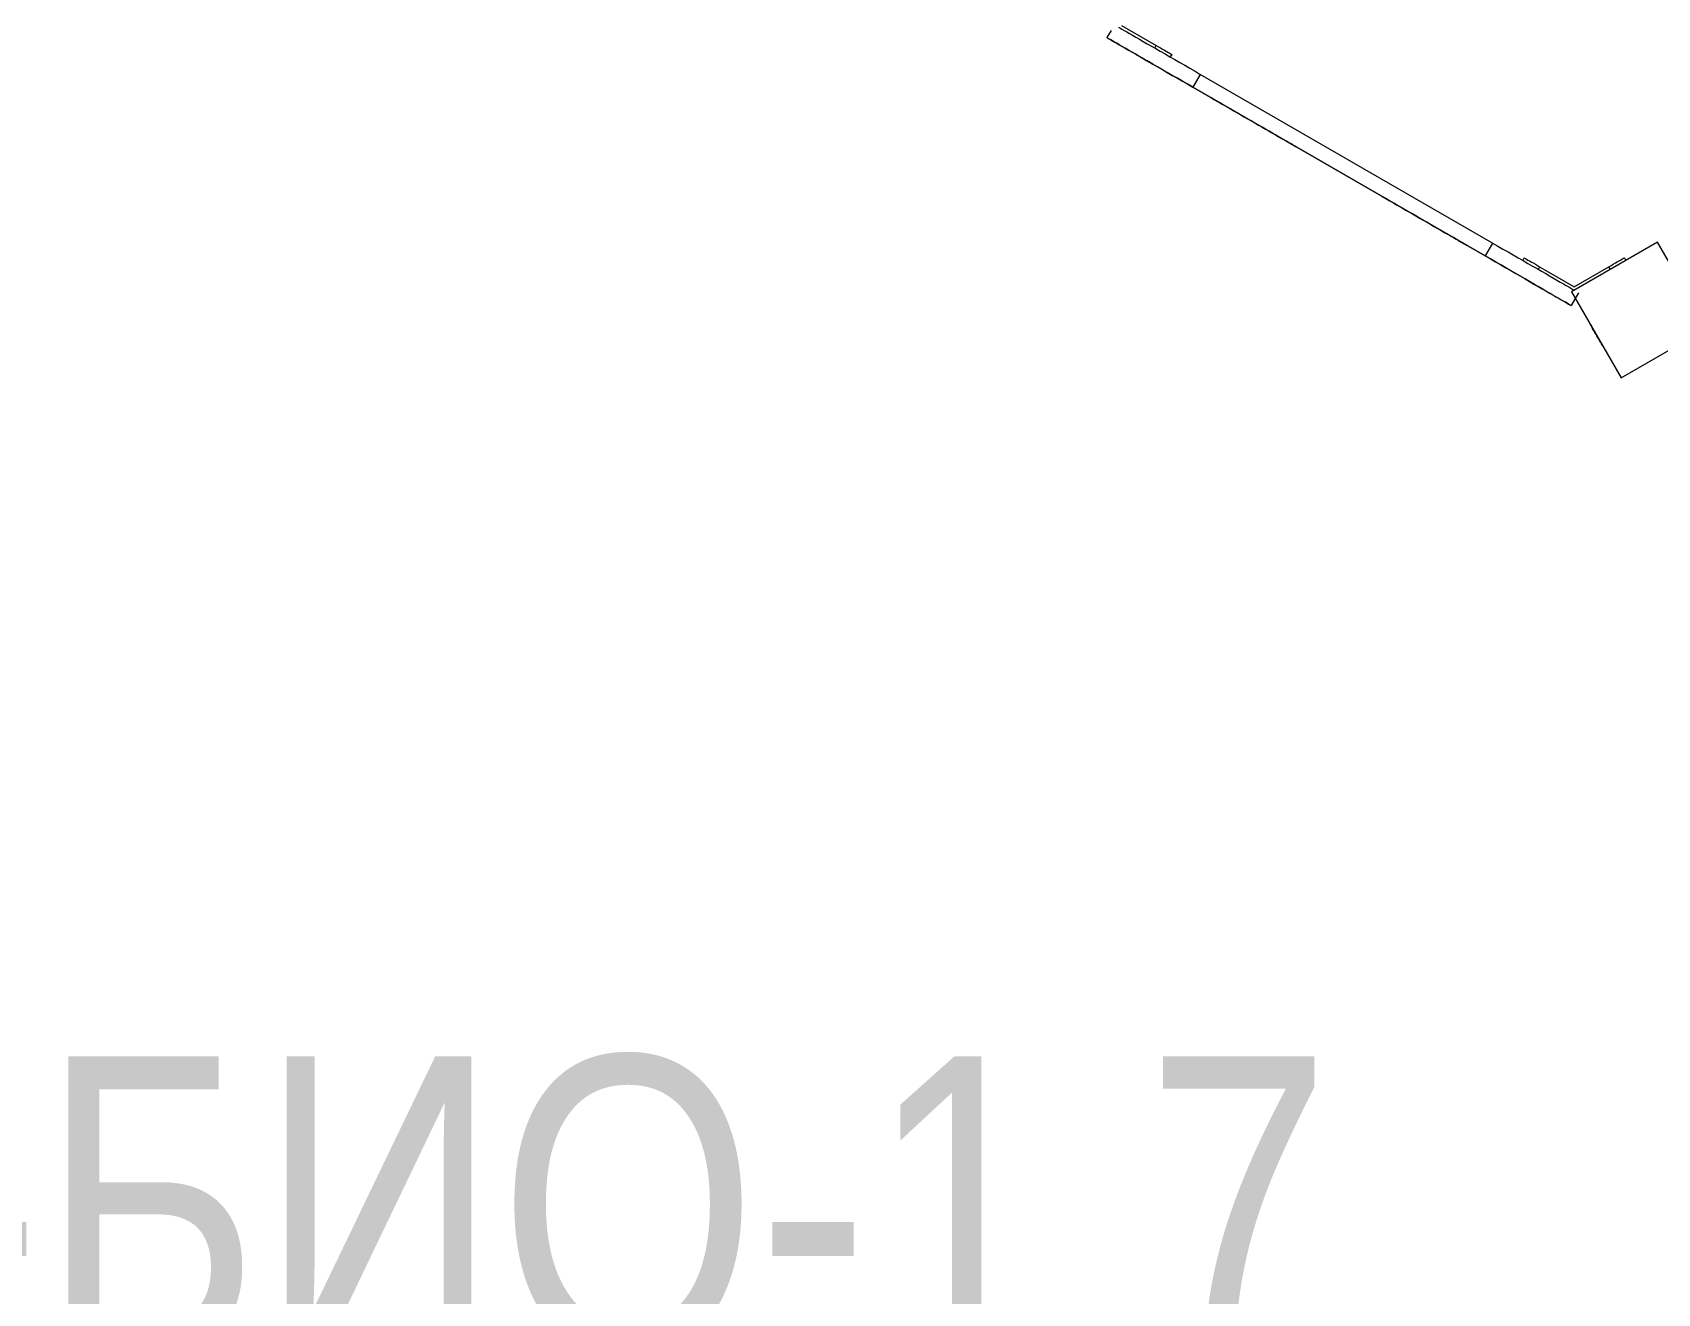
# Model space of a CAD drawing. Header units: millimetres. Extents: x -9848 to 7178, y -5300 to 6667.
# Drawn here: x -1232 to 405, y 355 to 1626 of the extents above; entities that cross this region are included whole.
import ezdxf

# ---------------------------------------------------------------- set-up
doc = ezdxf.new("R2010")
doc.units = ezdxf.units.MM
for name, color, linetype in [('DIKOM_АРТИКУЛ', 7, 'Continuous'), ('DIKOM_ОБЪЕКТ', 7, 'Continuous'), ('DIKOM_РАЗМЕР_ОБЪЕКТА', 7, 'Continuous')]:
    doc.layers.add(name, color=color, linetype=linetype)
doc.styles.add('style1', font='arial.ttf', dxfattribs={"width": 0.8})
doc.dimstyles.new('1-50', dxfattribs={"dimtxt": 300, "dimasz": 200, "dimexe": 100, "dimexo": 0, "dimgap": 100, "dimtad": 0, "dimdec": 0, "dimtxsty": 'style1', "dimcen": 0, "dimclrd": 7, "dimclre": 7, "dimadec": 1, "dimazin": 2, "dimtfac": 1, "dimtdec": 0, "dimtmove": 1, "dimatfit": 3, "dimfxl": 0, "dimlwd": 25, "dimlwe": 18, "dimarcsym": 0})

# ---------------------------------------------------------------- blocks, each defined once
blk = doc.blocks.new('*D21')
at = {"layer": 'Defpoints', "color": 0, "transparency": 16777216}
for p in [(4614.2, 781.1), (-7848.5, -207.2), (-7848.5, -4134.2)]:
    blk.add_point(p, dxfattribs=at)
at = {"layer": 'DIKOM_РАЗМЕР_ОБЪЕКТА', "color": 7, "lineweight": 18, "transparency": 16777216}
for p, q in [((4614.2, 781.1), (4614.2, -4234.2)), ((-7848.5, -207.2), (-7848.5, -4234.2))]:
    blk.add_line(p, q, dxfattribs=at)
at = {"layer": 'DIKOM_РАЗМЕР_ОБЪЕКТА', "color": 7, "lineweight": 25, "transparency": 16777216}
for p, q in [((-7648.5, -4134.2), (-2616.9, -4134.2)), ((4414.2, -4134.2), (-1537.1, -4134.2))]:
    blk.add_line(p, q, dxfattribs=at)
at = {"layer": 'DIKOM_РАЗМЕР_ОБЪЕКТА', "color": 7, "transparency": 16777216}
for points in [[(-7648.5, -4100.8), (-7648.5, -4167.5), (-7848.5, -4134.2)], [(4414.2, -4100.8), (4414.2, -4167.5), (4614.2, -4134.2)]]:
    blk.add_solid(points, dxfattribs=at)
at = {"layer": 'DIKOM_РАЗМЕР_ОБЪЕКТА', "color": 0, "transparency": 16777216, "insert": (-2077, -4134.2), "char_height": 300, "attachment_point": 5, "style": 'style1'}
blk.add_mtext('12450', dxfattribs=at)

msp = doc.modelspace()

# ---------------------------------------------------------------- linework, layer by layer
at = {"layer": 'DIKOM_ОБЪЕКТ', "color": 7, "linetype": 'Continuous', "lineweight": 15}
for p, q in [((-145.7, 1627.8), (-149.9, 1620.5)), ((-149.9, 1620.5), (-149.9, 1620.5)), ((-135.1, 1632.8), (-100.2, 1612.6)), ((-101.7, 1610), (-100.2, 1612.6)), ((-84.6, 1603.6), (-86.1, 1601)), ((-84.6, 1603.6), (-86.1, 1601)), ((-84.6, 1603.6), (-84.6, 1603.6)), ((-55.8, 1583.5), (-63.3, 1570.6)), ((238.6, 1413.5), (-55.8, 1583.5)), ((231.1, 1400.6), (-63.3, 1570.6)), ((-63.3, 1570.5), (231.1, 1400.5)), ((-46, 1560.5), (-46, 1560.5)), ((-46, 1560.5), (-46, 1560.5)), ((40.6, 1510.5), (40.6, 1510.5)), ((127.2, 1460.5), (127.2, 1460.5)), ((127.2, 1460.5), (127.2, 1460.5)), ((213.8, 1410.5), (213.8, 1410.5)), ((238.6, 1413.5), (231.1, 1400.6)), ((404.7, 1414.4), (318.1, 1364.4)), ((454.7, 1327.8), (404.7, 1414.4)), ((269, 1396), (270.5, 1398.6)), ((371.4, 1398.6), (372.9, 1396)), ((286, 1389.6), (284.5, 1387)), ((286, 1389.6), (320.9, 1369.5)), ((320.9, 1369.5), (355.8, 1389.6)), ((357.3, 1387), (355.8, 1389.6)), ((325.2, 1363.5), (317.7, 1350.5)), ((325.2, 1363.5), (317.7, 1350.5)), ((318.1, 1364.4), (368.1, 1277.8)), ((317.7, 1350.5), (317.7, 1350.5)), ((321.9, 1357.8), (368.1, 1277.7)), ((368.1, 1277.8), (454.7, 1327.8)), ((368.1, 1277.7), (454.7, 1327.7)), ((368.1, 1277.8), (368.1, 1277.7))]:
    msp.add_line(p, q, dxfattribs=at)
at = {"layer": 'DIKOM_ОБЪЕКТ', "color": 7, "linetype": 'Continuous', "lineweight": 15, "flags": 128}
for points in [[(-63.3, 1570.5), (-68.5, 1573.5), (-73.7, 1576.5), (-78.9, 1579.5), (-84, 1582.5), (-89.1, 1585.4), (-94, 1588.2), (-98.8, 1591), (-103.6, 1593.7), (-108.1, 1596.4), (-112.5, 1598.9), (-116.7, 1601.3), (-120.7, 1603.7), (-124.5, 1605.9), (-128.1, 1607.9), (-131.5, 1609.9), (-134.6, 1611.7), (-137.4, 1613.3), (-140, 1614.8), (-142.3, 1616.1), (-144.3, 1617.3), (-146, 1618.2), (-147.4, 1619.1), (-148.5, 1619.7), (-149.3, 1620.1), (-149.7, 1620.4), (-149.9, 1620.5)], [(-149.9, 1620.5), (-149.7, 1620.5), (-149.3, 1620.2), (-148.5, 1619.7), (-147.4, 1619.1), (-146, 1618.3), (-144.3, 1617.3), (-142.3, 1616.1), (-140, 1614.8), (-137.4, 1613.3), (-134.6, 1611.7), (-131.5, 1609.9), (-128.1, 1608), (-124.5, 1605.9), (-120.7, 1603.7), (-116.7, 1601.4), (-112.5, 1599), (-108.1, 1596.4), (-103.6, 1593.8), (-98.8, 1591.1), (-94, 1588.3), (-89.1, 1585.4), (-84, 1582.5), (-78.9, 1579.6), (-73.7, 1576.6), (-68.5, 1573.6), (-63.3, 1570.6)], [(-138.1, 1631), (-136.8, 1630.3), (-134.8, 1629.1), (-132.5, 1627.8), (-129.9, 1626.3), (-127.1, 1624.7), (-124, 1622.9), (-120.6, 1621), (-117, 1618.9), (-113.2, 1616.7), (-109.2, 1614.4), (-105, 1611.9), (-100.6, 1609.4), (-96.1, 1606.8), (-91.3, 1604.1), (-86.5, 1601.3), (-81.6, 1598.4), (-76.5, 1595.5), (-71.4, 1592.6), (-66.2, 1589.6), (-61, 1586.6), (-55.8, 1583.5)], [(-100.2, 1612.6), (-98, 1611.3), (-95.8, 1610.1), (-93.7, 1608.9), (-91.8, 1607.8), (-90, 1606.7), (-88.4, 1605.8), (-87.1, 1605.1), (-86, 1604.4), (-85.2, 1604), (-84.8, 1603.7), (-84.6, 1603.6)], [(-114.4, 1600), (-114.2, 1600), (-113.8, 1599.7), (-113.1, 1599.3), (-112.2, 1598.8), (-111.2, 1598.2), (-110.2, 1597.6), (-109.2, 1597), (-108.4, 1596.6), (-107.8, 1596.2), (-107.5, 1596.1), (-107.5, 1596.1), (-107.8, 1596.2), (-108.4, 1596.6), (-109.2, 1597), (-110.2, 1597.6), (-111.2, 1598.2), (-112.2, 1598.8), (-113.1, 1599.3), (-113.8, 1599.7), (-114.2, 1600), (-114.4, 1600)], [(-114.4, 1600), (-114.2, 1599.9), (-113.8, 1599.7), (-113.1, 1599.3), (-112.2, 1598.7), (-111.2, 1598.2), (-110.2, 1597.6), (-109.2, 1597), (-108.4, 1596.5), (-107.8, 1596.2), (-107.5, 1596), (-107.5, 1596), (-107.8, 1596.2), (-108.4, 1596.5), (-109.2, 1597), (-110.2, 1597.6), (-111.2, 1598.2), (-112.2, 1598.7), (-113.1, 1599.3), (-113.8, 1599.7), (-114.2, 1599.9), (-114.4, 1600)], [(40.6, 1510.5), (40.5, 1510.6), (40, 1510.9), (39.2, 1511.3), (38.1, 1511.9), (36.8, 1512.7), (35.1, 1513.7), (33.2, 1514.8), (31, 1516.1), (28.6, 1517.5), (25.9, 1519), (23.1, 1520.6), (20, 1522.4), (16.8, 1524.3), (13.5, 1526.2), (10, 1528.2), (6.4, 1530.2), (2.8, 1532.3), (-0.8, 1534.4), (-4.5, 1536.6), (-8.2, 1538.7), (-11.8, 1540.8), (-15.4, 1542.8), (-18.8, 1544.8), (-22.2, 1546.8), (-25.4, 1548.6), (-28.4, 1550.4), (-31.3, 1552), (-33.9, 1553.6), (-36.4, 1555), (-38.6, 1556.2), (-40.5, 1557.3), (-42.1, 1558.3), (-43.5, 1559.1), (-44.6, 1559.7), (-45.4, 1560.2), (-45.8, 1560.4), (-46, 1560.5)], [(-46, 1560.5), (-45.8, 1560.4), (-45.4, 1560.2), (-44.6, 1559.7), (-43.5, 1559.1), (-42.1, 1558.3), (-40.5, 1557.4), (-38.6, 1556.3), (-36.4, 1555), (-33.9, 1553.6), (-31.3, 1552.1), (-28.4, 1550.4), (-25.4, 1548.6), (-22.2, 1546.8), (-18.8, 1544.9), (-15.4, 1542.9), (-11.8, 1540.8), (-8.2, 1538.7), (-4.5, 1536.6), (-0.8, 1534.5), (2.8, 1532.4), (6.4, 1530.3), (10, 1528.2), (13.5, 1526.2), (16.8, 1524.3), (20, 1522.4), (23.1, 1520.7), (25.9, 1519), (28.6, 1517.5), (31, 1516.1), (33.2, 1514.8), (35.1, 1513.7), (36.8, 1512.8), (38.1, 1512), (39.2, 1511.3), (40, 1510.9), (40.5, 1510.6), (40.6, 1510.5)], [(213.8, 1410.5), (213.7, 1410.6), (213.2, 1410.9), (212.4, 1411.3), (211.3, 1411.9), (210, 1412.7), (208.3, 1413.7), (206.4, 1414.8), (204.2, 1416.1), (201.8, 1417.5), (199.1, 1419), (196.3, 1420.6), (193.2, 1422.4), (190, 1424.3), (186.7, 1426.2), (183.2, 1428.2), (179.6, 1430.2), (176, 1432.3), (172.4, 1434.4), (168.7, 1436.6), (165, 1438.7), (161.4, 1440.8), (157.8, 1442.8), (154.4, 1444.8), (151, 1446.8), (147.8, 1448.6), (144.8, 1450.4), (141.9, 1452), (139.3, 1453.6), (136.8, 1455), (134.6, 1456.2), (132.7, 1457.3), (131.1, 1458.3), (129.7, 1459.1), (128.6, 1459.7), (127.8, 1460.2), (127.4, 1460.4), (127.2, 1460.5)], [(127.2, 1460.5), (127.4, 1460.4), (127.8, 1460.2), (128.6, 1459.7), (129.7, 1459.1), (131.1, 1458.3), (132.7, 1457.4), (134.6, 1456.3), (136.8, 1455), (139.3, 1453.6), (141.9, 1452.1), (144.8, 1450.4), (147.8, 1448.6), (151, 1446.8), (154.4, 1444.9), (157.8, 1442.9), (161.4, 1440.8), (165, 1438.7), (168.7, 1436.6), (172.4, 1434.5), (176, 1432.4), (179.6, 1430.3), (183.2, 1428.2), (186.7, 1426.2), (190, 1424.3), (193.2, 1422.4), (196.3, 1420.7), (199.1, 1419), (201.8, 1417.5), (204.2, 1416.1), (206.4, 1414.8), (208.3, 1413.7), (210, 1412.8), (211.3, 1412), (212.4, 1411.3), (213.2, 1410.9), (213.7, 1410.6), (213.8, 1410.5)], [(238.6, 1413.5), (243.9, 1410.5), (249.1, 1407.5), (254.3, 1404.5), (259.4, 1401.6), (264.4, 1398.7), (269.4, 1395.8), (274.2, 1393), (278.9, 1390.3), (283.4, 1387.7), (287.8, 1385.1), (292.1, 1382.7), (296.1, 1380.4), (299.9, 1378.2), (303.5, 1376.1), (306.8, 1374.2), (309.9, 1372.4), (312.8, 1370.7), (315.3, 1369.3), (317.6, 1367.9), (319.6, 1366.8), (320.9, 1366)], [(231.1, 1400.6), (236.4, 1397.5), (241.6, 1394.5), (246.8, 1391.5), (251.9, 1388.6), (256.9, 1385.7), (261.9, 1382.8), (266.7, 1380), (271.4, 1377.3), (275.9, 1374.7), (280.3, 1372.1), (284.6, 1369.7), (288.6, 1367.4), (292.4, 1365.2), (296, 1363.1), (299.3, 1361.2), (302.4, 1359.4), (305.3, 1357.8), (307.8, 1356.3), (310.1, 1355), (312.1, 1353.8), (313.8, 1352.8), (315.2, 1352), (316.3, 1351.4), (317.1, 1350.9), (317.6, 1350.6), (317.7, 1350.5)], [(317.7, 1350.5), (317.6, 1350.6), (317.1, 1350.9), (316.3, 1351.3), (315.2, 1352), (313.8, 1352.8), (312.1, 1353.8), (310.1, 1354.9), (307.8, 1356.2), (305.3, 1357.7), (302.4, 1359.4), (299.3, 1361.1), (296, 1363.1), (292.4, 1365.1), (288.6, 1367.3), (284.6, 1369.7), (280.3, 1372.1), (275.9, 1374.6), (271.4, 1377.3), (266.7, 1380), (261.9, 1382.8), (256.9, 1385.6), (251.9, 1388.5), (246.8, 1391.5), (241.6, 1394.5), (236.4, 1397.5), (231.1, 1400.5)], [(270.5, 1398.6), (270.6, 1398.5), (271.1, 1398.3), (271.9, 1397.8), (272.9, 1397.2), (274.3, 1396.4), (275.8, 1395.5), (277.6, 1394.5), (279.6, 1393.4), (281.7, 1392.2), (283.8, 1390.9), (286, 1389.6)], [(355.8, 1389.6), (358, 1390.9), (360.2, 1392.2), (362.3, 1393.4), (364.2, 1394.5), (366, 1395.5), (367.6, 1396.4), (368.9, 1397.2), (370, 1397.8), (370.7, 1398.3), (371.2, 1398.5), (371.4, 1398.6)], [(275.3, 1375), (275.5, 1375), (275.9, 1374.7), (276.6, 1374.3), (277.5, 1373.8), (278.5, 1373.2), (279.5, 1372.6), (280.5, 1372), (281.3, 1371.6), (281.9, 1371.2), (282.2, 1371.1), (282.2, 1371.1), (281.9, 1371.2), (281.3, 1371.6), (280.5, 1372), (279.5, 1372.6), (278.5, 1373.2), (277.5, 1373.8), (276.6, 1374.3), (275.9, 1374.7), (275.5, 1375), (275.3, 1375)], [(275.3, 1375), (275.5, 1374.9), (275.9, 1374.7), (276.6, 1374.3), (277.5, 1373.7), (278.5, 1373.2), (279.5, 1372.6), (280.5, 1372), (281.3, 1371.5), (281.9, 1371.2), (282.2, 1371), (282.2, 1371), (281.9, 1371.2), (281.3, 1371.5), (280.5, 1372), (279.5, 1372.6), (278.5, 1373.2), (277.5, 1373.7), (276.6, 1374.3), (275.9, 1374.7), (275.5, 1374.9), (275.3, 1375)], [(349.9, 1309.4), (349.8, 1309.6), (349.5, 1310), (349.1, 1310.8), (348.5, 1311.9), (347.7, 1313.2), (346.8, 1314.7), (345.9, 1316.4), (344.8, 1318.2), (343.7, 1320.1), (342.6, 1322), (341.5, 1324), (340.4, 1325.8), (339.4, 1327.5), (338.6, 1329), (337.8, 1330.3), (337.2, 1331.4), (336.8, 1332.1), (336.5, 1332.6), (336.4, 1332.8), (336.5, 1332.6), (336.8, 1332.1), (337.2, 1331.4), (337.8, 1330.3), (338.6, 1329), (339.4, 1327.5), (340.4, 1325.8), (341.5, 1324), (342.6, 1322), (343.7, 1320.1), (344.8, 1318.2), (345.9, 1316.4), (346.8, 1314.7), (347.7, 1313.2), (348.5, 1311.9), (349.1, 1310.8), (349.5, 1310), (349.8, 1309.6), (349.9, 1309.4)], [(345.6, 1316.7), (345.5, 1316.8), (345.3, 1317.3), (344.8, 1318.1), (344.3, 1319), (343.7, 1320.1), (343, 1321.3), (342.3, 1322.5), (341.7, 1323.5), (341.2, 1324.4), (340.8, 1325), (340.7, 1325.3), (340.7, 1325.3), (340.8, 1325), (341.2, 1324.4), (341.7, 1323.5), (342.3, 1322.5), (343, 1321.3), (343.7, 1320.1), (344.3, 1319), (344.8, 1318.1), (345.3, 1317.3), (345.5, 1316.8), (345.6, 1316.7)]]:
    msp.add_lwpolyline(points, dxfattribs=at)

# ---------------------------------------------------------------- texts
at = {"layer": 'DIKOM_АРТИКУЛ', "color": 7, "linetype": 'Continuous', "lineweight": 15, "insert": (-2013.5, 594), "char_height": 300, "width": 1667.537, "attachment_point": 1, "style": 'style1'}
msp.add_mtext('ИКС-БИО-1.7', dxfattribs=at)

# ---------------------------------------------------------------- dimensions: what is measured, and where the dimension line sits
at = {"layer": 'DIKOM_РАЗМЕР_ОБЪЕКТА'}
dim = msp.add_linear_dim(base=(-7848.5, -4134.2), p1=(4614.2, 781.1), p2=(-7848.5, -207.2), text='12450', dimstyle='1-50', override={"dimscale": 1, "dimtix": 0, "dimtofl": 1, "dimtmove": 1, "dimatfit": 3}, dxfattribs=at)
dim.commit()
dim.dimension.update_dxf_attribs({"geometry": '*D21', "text_midpoint": (-2077, -4134.2), "dimtype": 160})

doc.saveas('drawing.dxf')
